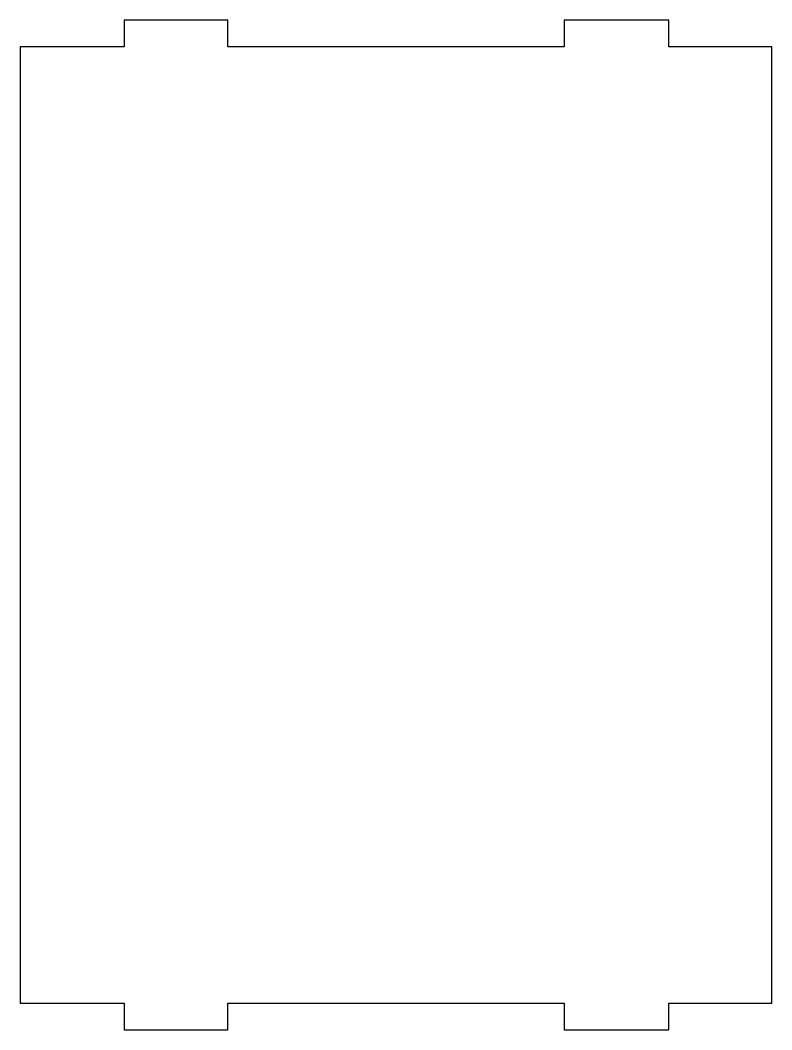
# Model space of a CAD drawing. Header units: millimetres. Extents: x -23593 to -23425, y -14463 to -14236.
import ezdxf

# ---------------------------------------------------------------- set-up
doc = ezdxf.new("R2010")
doc.units = ezdxf.units.MM

msp = doc.modelspace()

# ---------------------------------------------------------------- linework, layer by layer
at = {"extrusion": (0, -6.12323e-17, -1)}
for p, q in [((-23570.14, -14236.09, 24733.61), (-23570.14, -14242.09, 24733.61)), ((-23546.83, -14236.09, 24733.61), (-23570.14, -14236.09, 24733.61)), ((-23546.83, -14242.09, 24733.61), (-23546.83, -14236.09, 24733.61)), ((-23471.36, -14236.09, 24733.61), (-23471.36, -14242.09, 24733.61)), ((-23447.86, -14236.09, 24733.61), (-23471.36, -14236.09, 24733.61)), ((-23447.86, -14242.09, 24733.61), (-23447.86, -14236.09, 24733.61)), ((-23593.46, -14242.09, 24733.61), (-23593.46, -14456.76, 24733.61)), ((-23570.14, -14242.09, 24733.61), (-23593.46, -14242.09, 24733.61)), ((-23471.36, -14242.09, 24733.61), (-23546.83, -14242.09, 24733.61)), ((-23424.72, -14242.09, 24733.61), (-23447.86, -14242.09, 24733.61)), ((-23424.72, -14456.76, 24733.61), (-23424.72, -14242.09, 24733.61)), ((-23593.46, -14456.76, 24733.61), (-23570.14, -14456.76, 24733.61)), ((-23570.14, -14456.76, 24733.61), (-23570.14, -14462.76, 24733.61)), ((-23546.83, -14456.76, 24733.61), (-23471.36, -14456.76, 24733.61)), ((-23546.83, -14462.76, 24733.61), (-23546.83, -14456.76, 24733.61)), ((-23471.36, -14456.76, 24733.61), (-23471.36, -14462.76, 24733.61)), ((-23447.86, -14456.76, 24733.61), (-23424.72, -14456.76, 24733.61)), ((-23447.86, -14462.76, 24733.61), (-23447.86, -14456.76, 24733.61)), ((-23570.14, -14462.76, 24733.61), (-23546.83, -14462.76, 24733.61)), ((-23471.36, -14462.76, 24733.61), (-23447.86, -14462.76, 24733.61))]:
    msp.add_line(p, q, dxfattribs=at)

doc.saveas('drawing.dxf')
